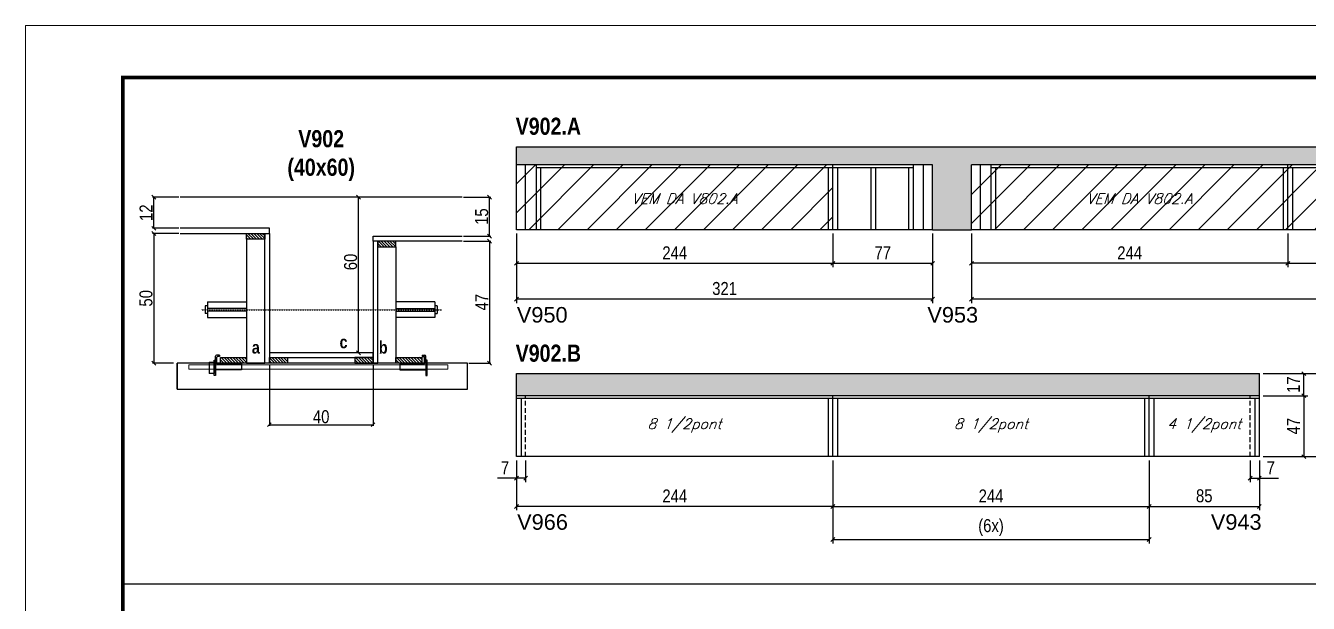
# Model space of a CAD drawing. Extents: x 3309 to 9563, y -2522 to 14608.
# Drawn here: x 6493 to 7482, y 13014 to 13459 of the extents above; entities that cross this region are included whole.
import ezdxf

# ---------------------------------------------------------------- set-up
doc = ezdxf.new("R2010")
doc.units = 0
doc.linetypes.add('DASHED', pattern=[0.75, 0.5, -0.25])
doc.linetypes.add('HIDDEN', pattern=[0.375, 0.25, -0.125])
for name, color, linetype in [('5', 5, 'Continuous'), ('barrote', 251, 'Continuous'), ('COTA', 241, 'Continuous'), ('detalhes', 4, 'Continuous'), ('NOMENCLATURA', 7, 'Continuous'), ('Painéis', 200, 'Continuous'), ('presilha', 1, 'Continuous'), ('SARR_2.2x10', 60, 'Continuous'), ('SARR_2.2x7', 40, 'Continuous'), ('SARR_3.5x7', 81, 'Continuous'), ('TENSOR', 3, 'Continuous'), ('texto', 7, 'Continuous')]:
    doc.layers.add(name, color=color, linetype=linetype)
for name, color, linetype, lineweight in [('CONCRETO', 251, 'Continuous', 25), ('Folhas', 255, 'Continuous', 9), ('Hachura', 251, 'Continuous', 9), ('SARRAFO DE PRESSAO', 251, 'DASHED', 9), ('SCO-___-LAJ', 2, 'Continuous', 0)]:
    doc.layers.add(name, color=color, linetype=linetype, lineweight=lineweight)
doc.styles.add('COTA TECNICA', font='techl___.ttf', dxfattribs={"height": 10})
doc.styles.add('COTA TECNICA 2X', font='techl___.ttf', dxfattribs={"height": 10})
doc.styles.add('Romans', font='romans.shx')
doc.styles.get("Standard").update_dxf_attribs({"font": 'arial.ttf'})
doc.styles.add('TECNICA', font='techb___.ttf', dxfattribs={"height": 10})
doc.dimstyles.new('PAINEL', dxfattribs={"dimtxt": 10, "dimasz": 3, "dimexe": 3, "dimexo": 3, "dimgap": 3, "dimtad": 1, "dimdec": 1, "dimzin": 12, "dimdsep": 46, "dimtxsty": 'COTA TECNICA', "dimblk1": 'OBLIQUE', "dimblk2": 'OBLIQUE', "dimsah": 1, "dimcen": 0.9, "dimclrd": 4, "dimclre": 4, "dimclrt": 240, "dimadec": 1, "dimazin": 3, "dimtfac": 1, "dimtdec": 1, "dimtmove": 0, "dimatfit": 3, "dimfxl": 1, "dimtolj": 1, "dimtzin": 12, "dimarcsym": 0})
doc.dimstyles.new('SECAO', dxfattribs={"dimscale": 0.333333, "dimtxt": 5, "dimasz": 9, "dimexe": 3, "dimexo": 3, "dimgap": 3, "dimtad": 1, "dimdec": 1, "dimlfac": 0.5, "dimzin": 12, "dimdsep": 46, "dimtxsty": 'COTA TECNICA 2X', "dimblk1": 'OBLIQUE', "dimblk2": 'OBLIQUE', "dimsah": 1, "dimcen": 0.9, "dimclrd": 4, "dimclre": 4, "dimclrt": 240, "dimadec": 1, "dimazin": 3, "dimtfac": 1, "dimtdec": 1, "dimtmove": 0, "dimatfit": 3, "dimfxl": 1, "dimtolj": 1, "dimtzin": 12, "dimarcsym": 0})

# ---------------------------------------------------------------- blocks, each defined once
blk = doc.blocks.new('9999999999')
at = {"layer": 'Folhas'}
blk.add_lwpolyline([(98138.98, 34190.21), (99623.98, 34190.21), (99623.98, 35240.21), (98138.98, 35240.21)], close=True, dxfattribs=at)
at = {"layer": 'Folhas', "color": 30, "const_width": 3}
blk.add_lwpolyline([(98213.98, 34230.21), (99583.98, 34230.21), (99583.98, 35200.21), (98213.98, 35200.21)], close=True, dxfattribs=at)
blk = doc.blocks.new('PRESILHA METÁLICA 1')
at = {"layer": 'presilha'}
for p, q in [((6, 15.5), (7.5, 15.5)), ((6, -2.5), (6, 15.5)), ((7.5, 10.6), (7.5, 19.9)), ((7.5, 15.5), (7.5, -2.5)), ((12, 21), (8.6, 21)), ((9, 11.6), (9, 18.9)), ((12, 19.5), (9.6, 19.5)), ((12, 21), (12, 19.5)), ((0, 13), (6, 13)), ((0, 13), (0, 0)), ((6, 0), (0, 0)), ((6, 13), (6, 0)), ((37.5, 4.1), (7.5, 4.1)), ((37.5, 11), (9.6, 11)), ((37.5, 11), (37.5, 4.1)), ((7.5, -2.5), (6, -2.5))]:
    blk.add_line(p, q, dxfattribs=at)
for centre, radius, start, end in [((8.6, 19.9), 1.14, 90, 180), ((9.6, 18.9), 0.57, 90, 180), ((9.6, 11.6), 0.57, 180, 270)]:
    blk.add_arc(centre, radius, start, end, dxfattribs=at)
blk = doc.blocks.new('PRESILHA METÁLICA 2')
at = {"layer": 'presilha'}
for p, q in [((-5.2, 23.5), (-5.2, 22)), ((-5.2, 23.5), (-1.9, 23.5)), ((-5.2, 22), (-2.8, 22)), ((-2.2, 14.1), (-2.2, 21.4)), ((0.8, 18), (-0.8, 18)), ((-0.8, 18), (-0.8, 0)), ((-0.8, 14.6), (-0.8, 22.4)), ((0.8, 0), (0.8, 18)), ((-30.8, 13.5), (-30.8, 6.6)), ((-30.8, 13.5), (-2.8, 13.5)), ((-30.8, 6.6), (-0.8, 6.6)), ((-0.8, 0), (0.8, 0))]:
    blk.add_line(p, q, dxfattribs=at)
for centre, radius, start, end in [((-2.8, 21.4), 0.57, 0, 90), ((-1.9, 22.4), 1.14, 0, 90), ((-2.8, 14.1), 0.57, 270, 0)]:
    blk.add_arc(centre, radius, start, end, dxfattribs=at)
blk = doc.blocks.new('_Oblique')
at = {"color": 0, "linetype": 'ByBlock', "lineweight": -2}
blk.add_line((-0.5, -0.5), (0.5, 0.5), dxfattribs=at)
blk = doc.blocks.new('*D1288')
at = {"layer": 'COTA', "color": 4, "lineweight": -2, "transparency": 16777216}
for p, q in [((6611.16, 13299.02), (6590.81, 13299.02)), ((6591.81, 13299.02), (6591.81, 13199.02)), ((6607.05, 13199.02), (6590.81, 13199.02))]:
    blk.add_line(p, q, dxfattribs=at)
at = {"layer": 'Defpoints', "color": 0, "transparency": 16777216}
for p in [(6612.16, 13299.02), (6591.81, 13199.02), (6608.05, 13199.02)]:
    blk.add_point(p, dxfattribs=at)
at = {"layer": 'COTA', "color": 4, "lineweight": -2, "transparency": 16777216, "xscale": 3, "yscale": 3, "zscale": 3}
for p, rotation in [((6591.81, 13299.02), 90), ((6591.81, 13199.02), 270)]:
    blk.add_blockref('_Oblique', p, dxfattribs=dict(at, rotation=rotation))
at = {"layer": 'COTA', "color": 240, "transparency": 16777216, "insert": (6585.7, 13249.02), "char_height": 10, "attachment_point": 5, "rotation": 90, "style": 'COTA TECNICA 2X'}
blk.add_mtext('\\A1;50', dxfattribs=at)
blk = doc.blocks.new('*D1289')
at = {"layer": 'COTA', "color": 4, "lineweight": -2, "transparency": 16777216}
for p, q in [((6830.56, 13293.02), (6851.78, 13293.02)), ((6850.78, 13293.02), (6850.78, 13199.02)), ((6834.67, 13199.02), (6851.78, 13199.02))]:
    blk.add_line(p, q, dxfattribs=at)
at = {"layer": 'Defpoints', "color": 0, "transparency": 16777216}
for p in [(6829.56, 13293.02), (6833.67, 13199.02), (6850.78, 13199.02)]:
    blk.add_point(p, dxfattribs=at)
at = {"layer": 'COTA', "color": 4, "lineweight": -2, "transparency": 16777216, "xscale": 3, "yscale": 3, "zscale": 3}
for p, rotation in [((6850.78, 13293.02), 90), ((6850.78, 13199.02), 270)]:
    blk.add_blockref('_Oblique', p, dxfattribs=dict(at, rotation=rotation))
at = {"layer": 'COTA', "color": 240, "transparency": 16777216, "insert": (6844.71, 13246.02), "char_height": 10, "attachment_point": 5, "rotation": 90, "style": 'COTA TECNICA 2X'}
blk.add_mtext('\\A1;47', dxfattribs=at)
blk = doc.blocks.new('*D1290')
at = {"layer": 'COTA', "color": 4, "lineweight": -2, "transparency": 16777216}
for p, q in [((6759.86, 13327.02), (6748.68, 13327.02)), ((6749.68, 13207.02), (6749.68, 13327.02)), ((6759.86, 13207.02), (6748.68, 13207.02))]:
    blk.add_line(p, q, dxfattribs=at)
at = {"layer": 'Defpoints', "color": 0, "transparency": 16777216}
for p in [(6749.68, 13327.02), (6760.86, 13327.02), (6760.86, 13207.02)]:
    blk.add_point(p, dxfattribs=at)
at = {"layer": 'COTA', "color": 4, "lineweight": -2, "transparency": 16777216, "xscale": 3, "yscale": 3, "zscale": 3}
for p, rotation in [((6749.68, 13327.02), 90), ((6749.68, 13207.02), 270)]:
    blk.add_blockref('_Oblique', p, dxfattribs=dict(at, rotation=rotation))
at = {"layer": 'COTA', "color": 240, "transparency": 16777216, "insert": (6743.58, 13277.02), "char_height": 10, "attachment_point": 5, "rotation": 90, "style": 'COTA TECNICA 2X'}
blk.add_mtext('\\A1;60', dxfattribs=at)
blk = doc.blocks.new('*D1291')
at = {"layer": 'COTA', "color": 4, "lineweight": -2, "transparency": 16777216}
for p, q in [((6830.56, 13327.02), (6851.78, 13327.02)), ((6850.78, 13297.02), (6850.78, 13327.02)), ((6830.56, 13297.02), (6851.78, 13297.02))]:
    blk.add_line(p, q, dxfattribs=at)
at = {"layer": 'Defpoints', "color": 0, "transparency": 16777216}
for p in [(6829.56, 13327.02), (6850.78, 13327.02), (6829.56, 13297.02)]:
    blk.add_point(p, dxfattribs=at)
at = {"layer": 'COTA', "color": 4, "lineweight": -2, "transparency": 16777216, "xscale": 3, "yscale": 3, "zscale": 3}
for p, rotation in [((6850.78, 13327.02), 90), ((6850.78, 13297.02), 270)]:
    blk.add_blockref('_Oblique', p, dxfattribs=dict(at, rotation=rotation))
at = {"layer": 'COTA', "color": 240, "transparency": 16777216, "insert": (6844.67, 13312.02), "char_height": 10, "attachment_point": 5, "rotation": 90, "style": 'COTA TECNICA 2X'}
blk.add_mtext('\\A1;15', dxfattribs=at)
blk = doc.blocks.new('*D1293')
at = {"layer": 'COTA', "color": 4, "lineweight": -2, "transparency": 16777216}
for p, q in [((6611.16, 13327.02), (6590.81, 13327.02)), ((6591.81, 13303.02), (6591.81, 13327.02)), ((6611.16, 13303.02), (6590.81, 13303.02))]:
    blk.add_line(p, q, dxfattribs=at)
at = {"layer": 'Defpoints', "color": 0, "transparency": 16777216}
for p in [(6591.81, 13327.02), (6612.16, 13327.02), (6612.16, 13303.02)]:
    blk.add_point(p, dxfattribs=at)
at = {"layer": 'COTA', "color": 4, "lineweight": -2, "transparency": 16777216, "xscale": 3, "yscale": 3, "zscale": 3}
for p, rotation in [((6591.81, 13327.02), 90), ((6591.81, 13303.02), 270)]:
    blk.add_blockref('_Oblique', p, dxfattribs=dict(at, rotation=rotation))
at = {"layer": 'COTA', "color": 240, "transparency": 16777216, "insert": (6585.75, 13315.02), "char_height": 10, "attachment_point": 5, "rotation": 90, "style": 'COTA TECNICA 2X'}
blk.add_mtext('\\A1;12', dxfattribs=at)
blk = doc.blocks.new('*D1292')
at = {"layer": 'COTA', "color": 4, "lineweight": -2, "transparency": 16777216}
for p, q in [((6680.86, 13198.02), (6680.86, 13150.55)), ((6760.86, 13198.02), (6760.86, 13150.55)), ((6680.86, 13151.55), (6760.86, 13151.55))]:
    blk.add_line(p, q, dxfattribs=at)
at = {"layer": 'Defpoints', "color": 0, "transparency": 16777216}
for p in [(6680.86, 13199.02), (6760.86, 13199.02), (6760.86, 13151.55)]:
    blk.add_point(p, dxfattribs=at)
at = {"layer": 'COTA', "color": 4, "lineweight": -2, "transparency": 16777216, "xscale": 3, "yscale": 3, "zscale": 3, "rotation": 180}
blk.add_blockref('_Oblique', (6680.86, 13151.55), dxfattribs=at)
at = {"layer": 'COTA', "color": 4, "lineweight": -2, "transparency": 16777216, "xscale": 3, "yscale": 3, "zscale": 3}
blk.add_blockref('_Oblique', (6760.86, 13151.55), dxfattribs=at)
at = {"layer": 'COTA', "color": 240, "transparency": 16777216, "insert": (6720.86, 13157.65), "char_height": 10, "attachment_point": 5, "style": 'COTA TECNICA 2X'}
blk.add_mtext('\\A1;40', dxfattribs=at)
blk = doc.blocks.new('*D1294')
at = {"layer": 'COTA', "color": 4, "linetype": 'ByBlock', "lineweight": -2, "transparency": 16777216}
for p, q in [((6871.6, 13298.93), (6871.6, 13245.31)), ((7192.56, 13298.93), (7192.56, 13245.31)), ((7192.56, 13248.31), (6871.6, 13248.31))]:
    blk.add_line(p, q, dxfattribs=at)
at = {"layer": 'Defpoints', "color": 0, "linetype": 'ByBlock', "transparency": 16777216}
for p in [(6871.6, 13301.93), (7192.56, 13301.93), (6871.6, 13248.31)]:
    blk.add_point(p, dxfattribs=at)
at = {"layer": 'COTA', "color": 4, "linetype": 'ByBlock', "lineweight": -2, "transparency": 16777216, "xscale": 3, "yscale": 3, "zscale": 3, "rotation": 180}
blk.add_blockref('_Oblique', (6871.6, 13248.31), dxfattribs=at)
at = {"layer": 'COTA', "color": 4, "linetype": 'ByBlock', "lineweight": -2, "transparency": 16777216, "xscale": 3, "yscale": 3, "zscale": 3}
blk.add_blockref('_Oblique', (7192.56, 13248.31), dxfattribs=at)
at = {"layer": 'COTA', "color": 240, "linetype": 'ByBlock', "transparency": 16777216, "insert": (7032.08, 13256.53), "char_height": 10, "attachment_point": 5, "style": 'COTA TECNICA'}
blk.add_mtext('\\A1;321', dxfattribs=at)
blk = doc.blocks.new('*D1295')
at = {"layer": 'COTA', "color": 4, "lineweight": -2, "transparency": 16777216}
for p, q in [((6871.6, 13298.93), (6871.6, 13273.02)), ((7115.6, 13298.93), (7115.6, 13273.02)), ((6871.6, 13276.02), (7115.6, 13276.02))]:
    blk.add_line(p, q, dxfattribs=at)
at = {"layer": 'Defpoints', "color": 0, "transparency": 16777216}
for p in [(6871.6, 13301.93), (7115.6, 13301.93), (7115.6, 13276.02)]:
    blk.add_point(p, dxfattribs=at)
at = {"layer": 'COTA', "color": 4, "lineweight": -2, "transparency": 16777216, "xscale": 3, "yscale": 3, "zscale": 3, "rotation": 180}
blk.add_blockref('_Oblique', (6871.6, 13276.02), dxfattribs=at)
at = {"layer": 'COTA', "color": 4, "lineweight": -2, "transparency": 16777216, "xscale": 3, "yscale": 3, "zscale": 3}
blk.add_blockref('_Oblique', (7115.6, 13276.02), dxfattribs=at)
at = {"layer": 'COTA', "color": 240, "transparency": 16777216, "insert": (6993.6, 13284.09), "char_height": 10, "attachment_point": 5, "style": 'COTA TECNICA'}
blk.add_mtext('\\A1;244', dxfattribs=at)
blk = doc.blocks.new('*D1296')
at = {"layer": 'COTA', "color": 4, "lineweight": -2, "transparency": 16777216}
for p, q in [((7115.6, 13298.93), (7115.6, 13273.02)), ((7192.56, 13298.93), (7192.56, 13273.02)), ((7115.6, 13276.02), (7192.56, 13276.02))]:
    blk.add_line(p, q, dxfattribs=at)
at = {"layer": 'Defpoints', "color": 0, "transparency": 16777216}
for p in [(7115.6, 13301.93), (7192.56, 13301.93), (7192.56, 13276.02)]:
    blk.add_point(p, dxfattribs=at)
at = {"layer": 'COTA', "color": 4, "lineweight": -2, "transparency": 16777216, "xscale": 3, "yscale": 3, "zscale": 3, "rotation": 180}
blk.add_blockref('_Oblique', (7115.6, 13276.02), dxfattribs=at)
at = {"layer": 'COTA', "color": 4, "lineweight": -2, "transparency": 16777216, "xscale": 3, "yscale": 3, "zscale": 3}
blk.add_blockref('_Oblique', (7192.56, 13276.02), dxfattribs=at)
at = {"layer": 'COTA', "color": 240, "transparency": 16777216, "insert": (7154.08, 13284.09), "char_height": 10, "attachment_point": 5, "style": 'COTA TECNICA'}
blk.add_mtext('\\A1;77', dxfattribs=at)
blk = doc.blocks.new('*D1297')
at = {"layer": 'COTA', "color": 4, "linetype": 'ByBlock', "lineweight": -2, "transparency": 16777216}
for p, q in [((7222.56, 13298.93), (7222.56, 13273.02)), ((7466.56, 13298.93), (7466.56, 13273.02)), ((7466.56, 13276.02), (7222.56, 13276.02))]:
    blk.add_line(p, q, dxfattribs=at)
at = {"layer": 'Defpoints', "color": 0, "linetype": 'ByBlock', "transparency": 16777216}
for p in [(7222.56, 13301.93), (7466.56, 13301.93), (7222.56, 13276.02)]:
    blk.add_point(p, dxfattribs=at)
at = {"layer": 'COTA', "color": 4, "linetype": 'ByBlock', "lineweight": -2, "transparency": 16777216, "xscale": 3, "yscale": 3, "zscale": 3, "rotation": 180}
blk.add_blockref('_Oblique', (7222.56, 13276.02), dxfattribs=at)
at = {"layer": 'COTA', "color": 4, "linetype": 'ByBlock', "lineweight": -2, "transparency": 16777216, "xscale": 3, "yscale": 3, "zscale": 3}
blk.add_blockref('_Oblique', (7466.56, 13276.02), dxfattribs=at)
at = {"layer": 'COTA', "color": 240, "linetype": 'ByBlock', "transparency": 16777216, "insert": (7344.56, 13284.09), "char_height": 10, "attachment_point": 5, "style": 'COTA TECNICA'}
blk.add_mtext('\\A1;244', dxfattribs=at)
blk = doc.blocks.new('*D1300')
at = {"layer": 'COTA', "color": 4, "linetype": 'ByBlock', "lineweight": -2, "transparency": 16777216}
for p, q in [((7222.56, 13298.93), (7222.56, 13245.31)), ((7883.56, 13298.93), (7883.56, 13245.31)), ((7883.56, 13248.31), (7222.56, 13248.31))]:
    blk.add_line(p, q, dxfattribs=at)
at = {"layer": 'Defpoints', "color": 0, "linetype": 'ByBlock', "transparency": 16777216}
for p in [(7222.56, 13301.93), (7883.56, 13301.93), (7222.56, 13248.31)]:
    blk.add_point(p, dxfattribs=at)
at = {"layer": 'COTA', "color": 4, "linetype": 'ByBlock', "lineweight": -2, "transparency": 16777216, "xscale": 3, "yscale": 3, "zscale": 3, "rotation": 180}
blk.add_blockref('_Oblique', (7222.56, 13248.31), dxfattribs=at)
at = {"layer": 'COTA', "color": 4, "linetype": 'ByBlock', "lineweight": -2, "transparency": 16777216, "xscale": 3, "yscale": 3, "zscale": 3}
blk.add_blockref('_Oblique', (7883.56, 13248.31), dxfattribs=at)
at = {"layer": 'COTA', "color": 240, "linetype": 'ByBlock', "transparency": 16777216, "insert": (7553.06, 13256.41), "char_height": 10, "attachment_point": 5, "style": 'COTA TECNICA'}
blk.add_mtext('\\A1;661', dxfattribs=at)
blk = doc.blocks.new('*D1298')
at = {"layer": 'COTA', "color": 4, "lineweight": -2, "transparency": 16777216}
for p, q in [((7466.56, 13298.93), (7466.56, 13273.02)), ((7710.56, 13298.93), (7710.56, 13273.02)), ((7466.56, 13276.02), (7710.56, 13276.02))]:
    blk.add_line(p, q, dxfattribs=at)
at = {"layer": 'Defpoints', "color": 0, "transparency": 16777216}
for p in [(7466.56, 13301.93, 0), (7710.56, 13301.93, 0), (7710.56, 13276.02)]:
    blk.add_point(p, dxfattribs=at)
at = {"layer": 'COTA', "color": 4, "lineweight": -2, "transparency": 16777216, "xscale": 3, "yscale": 3, "zscale": 3, "rotation": 180}
blk.add_blockref('_Oblique', (7466.56, 13276.02), dxfattribs=at)
at = {"layer": 'COTA', "color": 4, "lineweight": -2, "transparency": 16777216, "xscale": 3, "yscale": 3, "zscale": 3}
blk.add_blockref('_Oblique', (7710.56, 13276.02), dxfattribs=at)
at = {"layer": 'COTA', "color": 240, "transparency": 16777216, "insert": (7588.56, 13284.09), "char_height": 10, "attachment_point": 5, "style": 'COTA TECNICA'}
blk.add_mtext('\\A1;244', dxfattribs=at)
blk = doc.blocks.new('*D1305')
at = {"layer": 'COTA', "color": 4, "linetype": 'ByBlock', "lineweight": -2, "transparency": 16777216}
for p, q in [((6871.6, 13123.92), (6871.6, 13085.51)), ((7115.6, 13123.92), (7115.6, 13085.51)), ((7115.6, 13088.51), (6871.6, 13088.51))]:
    blk.add_line(p, q, dxfattribs=at)
at = {"layer": 'Defpoints', "color": 0, "linetype": 'ByBlock', "transparency": 16777216}
for p in [(6871.6, 13126.92), (7115.6, 13126.92), (6871.6, 13088.51)]:
    blk.add_point(p, dxfattribs=at)
at = {"layer": 'COTA', "color": 4, "linetype": 'ByBlock', "lineweight": -2, "transparency": 16777216, "xscale": 3, "yscale": 3, "zscale": 3, "rotation": 180}
blk.add_blockref('_Oblique', (6871.6, 13088.51), dxfattribs=at)
at = {"layer": 'COTA', "color": 4, "linetype": 'ByBlock', "lineweight": -2, "transparency": 16777216, "xscale": 3, "yscale": 3, "zscale": 3}
blk.add_blockref('_Oblique', (7115.6, 13088.51), dxfattribs=at)
at = {"layer": 'COTA', "color": 240, "linetype": 'ByBlock', "transparency": 16777216, "insert": (6993.6, 13096.58), "char_height": 10, "attachment_point": 5, "style": 'COTA TECNICA'}
blk.add_mtext('\\A1;244', dxfattribs=at)
blk = doc.blocks.new('*D1306')
at = {"layer": 'COTA', "color": 4, "lineweight": -2, "transparency": 16777216}
for p, q in [((7115.6, 13123.92), (7115.6, 13085.51)), ((7359.6, 13123.92), (7359.6, 13085.51)), ((7115.6, 13088.51), (7359.6, 13088.51))]:
    blk.add_line(p, q, dxfattribs=at)
at = {"layer": 'Defpoints', "color": 0, "transparency": 16777216}
for p in [(7115.6, 13126.92, 0), (7359.6, 13126.92, 0), (7359.6, 13088.51)]:
    blk.add_point(p, dxfattribs=at)
at = {"layer": 'COTA', "color": 4, "lineweight": -2, "transparency": 16777216, "xscale": 3, "yscale": 3, "zscale": 3, "rotation": 180}
blk.add_blockref('_Oblique', (7115.6, 13088.51), dxfattribs=at)
at = {"layer": 'COTA', "color": 4, "lineweight": -2, "transparency": 16777216, "xscale": 3, "yscale": 3, "zscale": 3}
blk.add_blockref('_Oblique', (7359.6, 13088.51), dxfattribs=at)
at = {"layer": 'COTA', "color": 240, "transparency": 16777216, "insert": (7237.6, 13096.58), "char_height": 10, "attachment_point": 5, "style": 'COTA TECNICA'}
blk.add_mtext('\\A1;244', dxfattribs=at)
blk = doc.blocks.new('*D1307')
at = {"layer": 'COTA', "color": 4, "lineweight": -2, "transparency": 16777216}
for p, q in [((7447.6, 13190.92), (7510.31, 13190.92)), ((7507.31, 13190.92), (7507.31, 13126.92)), ((7447.6, 13126.92), (7510.31, 13126.92))]:
    blk.add_line(p, q, dxfattribs=at)
at = {"layer": 'Defpoints', "color": 0, "transparency": 16777216}
for p in [(7444.6, 13190.92, 0), (7444.6, 13126.92, 0), (7507.31, 13126.92)]:
    blk.add_point(p, dxfattribs=at)
at = {"layer": 'COTA', "color": 4, "lineweight": -2, "transparency": 16777216, "xscale": 3, "yscale": 3, "zscale": 3}
for p, rotation in [((7507.31, 13190.92), 90), ((7507.31, 13126.92), 270)]:
    blk.add_blockref('_Oblique', p, dxfattribs=dict(at, rotation=rotation))
at = {"layer": 'COTA', "color": 240, "transparency": 16777216, "insert": (7499.21, 13158.92), "char_height": 10, "attachment_point": 5, "rotation": 90, "style": 'COTA TECNICA'}
blk.add_mtext('\\A1;64', dxfattribs=at)
blk = doc.blocks.new('*D1309')
at = {"layer": 'COTA', "color": 4, "lineweight": -2, "transparency": 16777216}
for p, q in [((7359.6, 13123.92), (7359.6, 13085.51)), ((7444.6, 13123.92), (7444.6, 13085.51)), ((7359.6, 13088.51), (7444.6, 13088.51))]:
    blk.add_line(p, q, dxfattribs=at)
at = {"layer": 'Defpoints', "color": 0, "transparency": 16777216}
for p in [(7359.6, 13126.92, 0), (7444.6, 13126.92, 0), (7444.6, 13088.51)]:
    blk.add_point(p, dxfattribs=at)
at = {"layer": 'COTA', "color": 4, "lineweight": -2, "transparency": 16777216, "xscale": 3, "yscale": 3, "zscale": 3, "rotation": 180}
blk.add_blockref('_Oblique', (7359.6, 13088.51), dxfattribs=at)
at = {"layer": 'COTA', "color": 4, "lineweight": -2, "transparency": 16777216, "xscale": 3, "yscale": 3, "zscale": 3}
blk.add_blockref('_Oblique', (7444.6, 13088.51), dxfattribs=at)
at = {"layer": 'COTA', "color": 240, "transparency": 16777216, "insert": (7402.1, 13096.64), "char_height": 10, "attachment_point": 5, "style": 'COTA TECNICA'}
blk.add_mtext('\\A1;85', dxfattribs=at)
blk = doc.blocks.new('*D1310')
at = {"layer": 'COTA', "color": 4, "lineweight": -2, "transparency": 16777216}
for p, q in [((7447.6, 13173.92), (7481.95, 13173.92)), ((7478.95, 13173.92), (7478.95, 13126.92)), ((7447.6, 13126.92), (7481.95, 13126.92))]:
    blk.add_line(p, q, dxfattribs=at)
at = {"layer": 'Defpoints', "color": 0, "transparency": 16777216}
for p in [(7444.6, 13173.92, 0), (7444.6, 13126.92, 0), (7478.95, 13126.92)]:
    blk.add_point(p, dxfattribs=at)
at = {"layer": 'COTA', "color": 4, "lineweight": -2, "transparency": 16777216, "xscale": 3, "yscale": 3, "zscale": 3}
for p, rotation in [((7478.95, 13173.92), 90), ((7478.95, 13126.92), 270)]:
    blk.add_blockref('_Oblique', p, dxfattribs=dict(at, rotation=rotation))
at = {"layer": 'COTA', "color": 240, "transparency": 16777216, "insert": (7470.88, 13150.42), "char_height": 10, "attachment_point": 5, "rotation": 90, "style": 'COTA TECNICA'}
blk.add_mtext('\\A1;47', dxfattribs=at)
blk = doc.blocks.new('*D1311')
at = {"layer": 'COTA', "color": 4, "lineweight": -2, "transparency": 16777216}
for p, q in [((7447.6, 13190.92), (7481.95, 13190.92)), ((7478.95, 13173.92), (7478.95, 13190.92)), ((7447.6, 13173.92), (7481.95, 13173.92))]:
    blk.add_line(p, q, dxfattribs=at)
at = {"layer": 'Defpoints', "color": 0, "transparency": 16777216}
for p in [(7444.6, 13190.92, 0), (7478.95, 13190.92), (7444.6, 13173.92, 0)]:
    blk.add_point(p, dxfattribs=at)
at = {"layer": 'COTA', "color": 4, "lineweight": -2, "transparency": 16777216, "xscale": 3, "yscale": 3, "zscale": 3}
for p, rotation in [((7478.95, 13190.92), 90), ((7478.95, 13173.92), 270)]:
    blk.add_blockref('_Oblique', p, dxfattribs=dict(at, rotation=rotation))
at = {"layer": 'COTA', "color": 240, "transparency": 16777216, "insert": (7470.88, 13182.42), "char_height": 10, "attachment_point": 5, "rotation": 90, "style": 'COTA TECNICA'}
blk.add_mtext('\\A1;17', dxfattribs=at)
blk = doc.blocks.new('*D1312')
at = {"layer": 'COTA', "color": 4, "lineweight": -2, "transparency": 16777216}
for p, q in [((7115.6, 13123.92), (7115.6, 13060)), ((7359.6, 13123.92), (7359.6, 13060)), ((7115.6, 13063), (7359.6, 13063))]:
    blk.add_line(p, q, dxfattribs=at)
at = {"layer": 'Defpoints', "color": 0, "transparency": 16777216}
for p in [(7115.6, 13126.92, 0), (7359.6, 13126.92, 0), (7359.6, 13063)]:
    blk.add_point(p, dxfattribs=at)
at = {"layer": 'COTA', "color": 4, "lineweight": -2, "transparency": 16777216, "xscale": 3, "yscale": 3, "zscale": 3, "rotation": 180}
blk.add_blockref('_Oblique', (7115.6, 13063), dxfattribs=at)
at = {"layer": 'COTA', "color": 4, "lineweight": -2, "transparency": 16777216, "xscale": 3, "yscale": 3, "zscale": 3}
blk.add_blockref('_Oblique', (7359.6, 13063), dxfattribs=at)
at = {"layer": 'COTA', "color": 240, "transparency": 16777216, "insert": (7237.6, 13072.22), "char_height": 10, "attachment_point": 5, "style": 'COTA TECNICA'}
blk.add_mtext('\\A1;(6x)', dxfattribs=at)
blk = doc.blocks.new('*D1313')
at = {"layer": 'COTA', "color": 4, "lineweight": -2, "transparency": 16777216}
for p, q in [((7437.6, 13123.92), (7437.6, 13107.31)), ((7444.6, 13123.92), (7444.6, 13107.31)), ((7437.6, 13110.31), (7444.6, 13110.31)), ((7444.6, 13110.31), (7459.33, 13110.31))]:
    blk.add_line(p, q, dxfattribs=at)
at = {"layer": 'Defpoints', "color": 0, "transparency": 16777216}
for p in [(7437.6, 13126.92, 0), (7444.6, 13126.92, 0), (7444.6, 13110.31)]:
    blk.add_point(p, dxfattribs=at)
at = {"layer": 'COTA', "color": 4, "lineweight": -2, "transparency": 16777216, "xscale": 3, "yscale": 3, "zscale": 3, "rotation": 180}
blk.add_blockref('_Oblique', (7437.6, 13110.31), dxfattribs=at)
at = {"layer": 'COTA', "color": 4, "lineweight": -2, "transparency": 16777216, "xscale": 3, "yscale": 3, "zscale": 3}
blk.add_blockref('_Oblique', (7444.6, 13110.31), dxfattribs=at)
at = {"layer": 'COTA', "color": 240, "transparency": 16777216, "insert": (7453.46, 13118.38), "char_height": 10, "attachment_point": 5, "style": 'COTA TECNICA'}
blk.add_mtext('\\A1;7', dxfattribs=at)
blk = doc.blocks.new('*D1308')
at = {"layer": 'COTA', "color": 4, "lineweight": -2, "transparency": 16777216}
for p, q in [((6871.6, 13123.92), (6871.6, 13107.31)), ((6878.6, 13123.92), (6878.6, 13107.31)), ((6871.6, 13110.31), (6856.86, 13110.31)), ((6878.6, 13110.31), (6871.6, 13110.31))]:
    blk.add_line(p, q, dxfattribs=at)
at = {"layer": 'Defpoints', "color": 0, "transparency": 16777216}
for p in [(6871.6, 13126.92, 0), (6878.6, 13126.92, 0), (6871.6, 13110.31)]:
    blk.add_point(p, dxfattribs=at)
at = {"layer": 'COTA', "color": 4, "lineweight": -2, "transparency": 16777216, "xscale": 3, "yscale": 3, "zscale": 3, "rotation": 180}
blk.add_blockref('_Oblique', (6871.6, 13110.31), dxfattribs=at)
at = {"layer": 'COTA', "color": 4, "lineweight": -2, "transparency": 16777216, "xscale": 3, "yscale": 3, "zscale": 3}
blk.add_blockref('_Oblique', (6878.6, 13110.31), dxfattribs=at)
at = {"layer": 'COTA', "color": 240, "transparency": 16777216, "insert": (6862.73, 13118.38), "char_height": 10, "attachment_point": 5, "style": 'COTA TECNICA'}
blk.add_mtext('\\A1;7', dxfattribs=at)

msp = doc.modelspace()

# ---------------------------------------------------------------- hatches: boundary and pattern name
at = {"layer": 'COTA'}
h = msp.add_hatch(dxfattribs=at)
h.set_pattern_fill('AR-CONC', color=256, scale=0.03)
h.paths.add_polyline_path([(7222.56, 13351.93), (7883.56, 13351.93), (7883.56, 13365.93), (6871.6, 13365.93), (6871.6, 13351.93), (7192.56, 13351.93), (7192.56, 13301.93), (7222.56, 13301.93)])
h = msp.add_hatch(dxfattribs=at)
h.set_pattern_fill('AR-CONC', color=256, scale=0.03)
h.set_pattern_definition([(50, (-55.1465, -85.0837), (5.4655401, -0.4781726), [0.5715, -6.2865]), (355, (-55.1465, -85.0837), (-1.0573026, 5.7317054), [0.4572, -5.0292175]), (100.451445, (-54.691, -85.1235), (4.4082374, 5.2535326), [0.4857003, -5.3427073]), (46.1842, (-55.1465, -83.56), (8.1323712, -1.2612698), [0.85725, -9.42975]), (96.63556, (-54.469, -83.665), (7.122124, 7.4227837), [0.7285507, -8.0140682]), (351.18415, (-55.1465, -83.56), (7.122124, 7.4227837), [0.685799, -7.543792]), (21, (-54.3845, -83.9407), (4.5484317, -3.067956), [0.5715, -6.2865]), (326, (-54.3845, -83.9407), (1.8540609, 5.525639), [0.4572, -5.0292]), (71.451445, (-54.0054, -84.1963), (6.4024926, 2.457683), [0.4857003, -5.3426981]), (37.5, (-55.1465, -85.0837), (0.0926581, 2.53665117), [0, -4.96824, 0, -5.1054, 0, -5.04825]), (7.5, (-55.1465, -85.0837), (2.00458988, 3.00541724), [0, -2.91084, 0, -4.85394, 0, -1.92405]), (327.5, (-56.8457, -85.0837), (4.06771786, -0.17186232), [0, -1.905, 0, -5.9436, 0, -7.8867]), (317.5, (-57.6077, -85.0837), (4.4438754, 0.7627947), [0, -2.4765, 0, -3.94716, 0, -5.6007])])
h.paths.add_polyline_path([(7444.6, 13173.92), (7444.6, 13190.92), (6871.6, 13190.92), (6871.6, 13173.92)])
at = {"layer": 'Hachura'}
h = msp.add_hatch(dxfattribs=at)
h.set_pattern_fill('ANSI31', color=256, scale=5)
h.paths.add_polyline_path([(7115.6, 13351.93), (6871.6, 13351.93), (6871.6, 13301.93), (7115.6, 13301.93)])
h.paths.add_polyline_path([(7466.56, 13351.93), (7222.56, 13351.93), (7222.56, 13301.93), (7466.56, 13301.93)])
h.paths.add_polyline_path([(7710.56, 13351.93), (7466.56, 13351.93), (7466.56, 13301.93), (7710.56, 13301.93)])
at = {"layer": 'SARR_2.2x10'}
h = msp.add_hatch(dxfattribs=at)
h.set_pattern_fill('ANSI31', color=256, scale=0.5, angle=90)
h.set_pattern_definition([(135, (39836.7988, -110313.1504), (-1.122532015, -1.122532015), [])])
h.paths.add_polyline_path([(6643.26, 13203.42), (6643.26, 13199.02), (6663.26, 13199.02), (6663.26, 13203.42)])
h = msp.add_hatch(dxfattribs=at)
h.set_pattern_fill('ANSI31', color=256, scale=0.5, angle=90)
h.set_pattern_definition([(135, (39971.9988, -110313.1504), (-1.122532015, -1.122532015), [])])
h.paths.add_polyline_path([(6778.46, 13203.42), (6778.46, 13199.02), (6798.46, 13199.02), (6798.46, 13203.42)])
at = {"layer": 'SARR_2.2x7'}
h = msp.add_hatch(dxfattribs=at)
h.set_pattern_fill('ANSI31', color=256, scale=0.5, angle=90)
h.set_pattern_definition([(135, (39850.7988, -110217.5504), (-1.122532015, -1.122532015), [])])
h.paths.add_polyline_path([(6677.26, 13299.02), (6677.26, 13294.62), (6663.26, 13294.62), (6663.26, 13299.02)])
h = msp.add_hatch(dxfattribs=at)
h.set_pattern_fill('ANSI31', color=256, scale=0.5, angle=90)
h.set_pattern_definition([(135, (39872.7988, -110223.5504), (-1.122532015, -1.122532015), [])])
h.paths.add_polyline_path([(6764.46, 13293.02), (6764.46, 13288.62), (6778.46, 13288.62), (6778.46, 13293.02)])
h = msp.add_hatch(dxfattribs=at)
h.set_pattern_fill('ANSI31', color=256, scale=0.5, angle=90)
h.set_pattern_definition([(135, (39916.3988, -110313.1504), (-1.122532015, -1.122532015), [])])
h.paths.add_polyline_path([(6694.86, 13199.02), (6694.86, 13203.42), (6680.86, 13203.42), (6680.86, 13199.02)])
h = msp.add_hatch(dxfattribs=at)
h.set_pattern_fill('ANSI31', color=256, scale=0.5, angle=90)
h.set_pattern_definition([(135, (39958.3988, -110313.1504), (-1.122532015, -1.122532015), [])])
h.paths.add_polyline_path([(6746.86, 13203.42), (6746.86, 13199.02), (6760.86, 13199.02), (6760.86, 13203.42)])

# ---------------------------------------------------------------- linework, layer by layer
at = {"ltscale": 3}
for p, q in [((6631.26, 13243.19), (6631.26, 13237.19)), ((6633.26, 13243.19), (6631.26, 13243.19)), ((6633.26, 13246.19), (6633.26, 13234.19)), ((6633.26, 13246.19), (6663.26, 13246.19)), ((6663.26, 13241.19), (6633.26, 13241.19)), ((6808.46, 13246.19), (6778.46, 13246.19)), ((6778.46, 13241.19), (6808.46, 13241.19)), ((6808.46, 13246.19), (6808.46, 13234.19)), ((6810.46, 13243.19), (6808.46, 13243.19)), ((6810.46, 13243.19), (6810.46, 13237.19)), ((6633.26, 13237.19), (6631.26, 13237.19)), ((6663.26, 13239.19), (6633.26, 13239.19)), ((6633.26, 13234.19), (6663.26, 13234.19)), ((6778.46, 13239.19), (6808.46, 13239.19)), ((6808.46, 13234.19), (6778.46, 13234.19)), ((6808.46, 13237.19), (6810.46, 13237.19))]:
    msp.add_line(p, q, dxfattribs=at)
at = {"layer": 'barrote'}
msp.add_lwpolyline([(6609.8, 13179.02), (6833.72, 13179.02), (6833.72, 13199.02), (6609.8, 13199.02)], close=True, dxfattribs=at)
at = {"layer": 'CONCRETO', "linetype": 'Continuous'}
msp.add_line((6829.56, 13327.02), (6612.16, 13327.02), dxfattribs=at)
at = {"layer": 'COTA'}
for p, q in [((6871.6, 13351.93, 0), (6871.6, 13365.93, 0)), ((6871.6, 13365.93, 0), (7883.56, 13365.93, 0)), ((7192.56, 13301.93, 0), (7222.56, 13301.93, 0)), ((6871.6, 13173.92, 0), (6871.6, 13190.92, 0)), ((6871.6, 13190.92, 0), (7444.6, 13190.92, 0)), ((7444.6, 13173.92, 0), (7444.6, 13190.92, 0)), ((6567.87, 13028.89), (7937.87, 13028.89))]:
    msp.add_line(p, q, dxfattribs=at)
at = {"layer": 'detalhes', "color": 250}
msp.add_line((6609.8, 13179.02), (6609.8, 13199.02), dxfattribs=at)
at = {"layer": 'Painéis', "linetype": 'ByBlock'}
for p, q in [((7192.56, 13351.93, 0), (6871.6, 13351.93, 0)), ((6871.6, 13301.93, 0), (6871.6, 13351.93, 0)), ((7115.6, 13301.93, 0), (7115.6, 13351.93, 0)), ((7192.56, 13301.93, 0), (7192.56, 13351.93, 0)), ((7883.56, 13351.93, 0), (7222.56, 13351.93, 0)), ((7222.56, 13301.93, 0), (7222.56, 13351.93, 0)), ((7466.56, 13301.93, 0), (7466.56, 13351.93, 0)), ((7192.56, 13301.93, 0), (6871.6, 13301.93, 0)), ((7883.56, 13301.93, 0), (7222.56, 13301.93, 0)), ((7444.6, 13173.92, 0), (6871.6, 13173.92, 0)), ((6871.6, 13126.92, 0), (6871.6, 13173.92, 0)), ((7115.6, 13126.92, 0), (7115.6, 13173.92, 0)), ((7359.6, 13126.92, 0), (7359.6, 13173.92, 0)), ((7444.6, 13126.92, 0), (7444.6, 13173.92, 0)), ((7444.6, 13126.92, 0), (6871.6, 13126.92, 0))]:
    msp.add_line(p, q, dxfattribs=at)
at = {"layer": 'Painéis', "linetype": 'Continuous', "elevation": 0}
for points in [[(6612.16, 13299.02), (6680.86, 13299.02), (6680.86, 13303.02), (6612.16, 13303.02)], [(6829.56, 13293.02), (6760.86, 13293.02), (6760.86, 13297.02), (6829.56, 13297.02)]]:
    msp.add_lwpolyline(points, dxfattribs=at)
at = {"layer": 'Painéis', "linetype": 'Continuous'}
for points in [[(6677.26, 13199.02), (6677.26, 13299.02), (6680.86, 13299.02), (6680.86, 13199.02)], [(6764.46, 13199.02), (6764.46, 13293.02), (6760.86, 13293.02), (6760.86, 13199.02)], [(6760.86, 13207.02), (6680.86, 13207.02), (6680.86, 13203.42), (6760.86, 13203.42)]]:
    msp.add_lwpolyline(points, close=True, dxfattribs=at)
at = {"layer": 'SARR_2.2x10'}
for points in [[(6643.26, 13203.42), (6663.26, 13203.42), (6663.26, 13199.02), (6643.26, 13199.02)], [(6778.46, 13203.42), (6798.46, 13203.42), (6798.46, 13199.02), (6778.46, 13199.02)]]:
    msp.add_lwpolyline(points, close=True, dxfattribs=at)
at = {"layer": 'SARR_2.2x7', "linetype": 'Continuous'}
for p, q in [((6878.6, 13301.93, 0), (6878.6, 13351.93, 0)), ((7115.6, 13349.73, 0), (6886.6, 13349.73, 0)), ((7177.56, 13349.73, 0), (7115.6, 13349.73, 0)), ((7185.56, 13301.93, 0), (7185.56, 13351.93, 0)), ((7229.56, 13301.93, 0), (7229.56, 13351.93, 0)), ((7466.56, 13349.73, 0), (7237.56, 13349.73, 0)), ((7710.56, 13349.73, 0), (7466.56, 13349.73, 0)), ((7115.6, 13171.72, 0), (6871.6, 13171.72, 0)), ((7359.6, 13171.72, 0), (7115.6, 13171.72, 0)), ((7444.6, 13171.72, 0), (7359.6, 13171.72, 0))]:
    msp.add_line(p, q, dxfattribs=at)
at = {"layer": 'SARR_2.2x7', "linetype": 'HIDDEN', "ltscale": 15}
for p, q in [((6878.6, 13126.92, 0), (6878.6, 13173.92, 0)), ((7437.6, 13126.92, 0), (7437.6, 13173.92, 0))]:
    msp.add_line(p, q, dxfattribs=at)
at = {"layer": 'SARR_2.2x7', "elevation": 0}
for points in [[(6663.26, 13299.02), (6677.26, 13299.02), (6677.26, 13294.62), (6663.26, 13294.62)], [(6778.46, 13293.02), (6764.46, 13293.02), (6764.46, 13288.62), (6778.46, 13288.62)]]:
    msp.add_lwpolyline(points, close=True, dxfattribs=at)
at = {"layer": 'SARR_2.2x7'}
for points in [[(6680.86, 13203.42), (6694.86, 13203.42), (6694.86, 13199.02), (6680.86, 13199.02)], [(6760.86, 13203.42), (6746.86, 13203.42), (6746.86, 13199.02), (6760.86, 13199.02)]]:
    msp.add_lwpolyline(points, close=True, dxfattribs=at)
at = {"layer": 'SARR_3.5x7'}
for p, q in [((6886.6, 13351.93, 0), (6886.6, 13301.93, 0)), ((6890.1, 13349.73, 0), (6890.1, 13301.93, 0)), ((7112.1, 13349.73, 0), (7112.1, 13301.93, 0)), ((7119.1, 13349.73, 0), (7119.1, 13301.93, 0)), ((7144.87, 13349.73, 0), (7144.87, 13301.93, 0)), ((7148.37, 13349.73, 0), (7148.37, 13301.93, 0)), ((7174.06, 13349.73, 0), (7174.06, 13301.93, 0)), ((7177.56, 13351.93, 0), (7177.56, 13301.93, 0)), ((7237.56, 13351.93, 0), (7237.56, 13301.93, 0)), ((7241.06, 13349.73, 0), (7241.06, 13301.93, 0)), ((7463.06, 13349.73, 0), (7463.06, 13301.93, 0)), ((7470.06, 13349.73, 0), (7470.06, 13301.93, 0)), ((6875.1, 13171.72, 0), (6875.1, 13126.92, 0)), ((7112.1, 13171.72, 0), (7112.1, 13126.92, 0)), ((7119.1, 13171.72, 0), (7119.1, 13126.92, 0)), ((7356.1, 13171.72, 0), (7356.1, 13126.92, 0)), ((7363.1, 13171.72, 0), (7363.1, 13126.92, 0)), ((7441.1, 13171.72, 0), (7441.1, 13126.92, 0))]:
    msp.add_line(p, q, dxfattribs=at)
for points in [[(6677.26, 13294.62), (6663.26, 13294.62), (6663.26, 13199.02), (6677.26, 13199.02)], [(6764.46, 13288.62), (6778.46, 13288.62), (6778.46, 13199.02), (6764.46, 13199.02)]]:
    msp.add_lwpolyline(points, close=True, dxfattribs=at)
at = {"layer": 'SCO-___-LAJ', "color": 1}
msp.add_lwpolyline([(6618.81, 13197.69), (6818.64, 13197.69), (6818.64, 13194.49), (6618.81, 13194.49)], close=True, dxfattribs=at)
at = {"layer": 'TENSOR', "linetype": 'HIDDEN', "ltscale": 0.5}
msp.add_line((6628.26, 13240.19), (6813.76, 13240.19), dxfattribs=at)

# ---------------------------------------------------------------- block references
at = {"layer": 'presilha', "xscale": 0.6666666666666666, "yscale": 0.6666666666666666, "zscale": 0.6666666666666666}
for name, p in [('PRESILHA METÁLICA 1', (6634.39, 13191.05)), ('PRESILHA METÁLICA 2', (6802.14, 13189.39))]:
    msp.add_blockref(name, p, dxfattribs=at)
at = {"layer": 'SARRAFO DE PRESSAO', "color": 6, "linetype": 'ByBlock'}
msp.add_blockref('9999999999', (-91646.11, -21780.92), dxfattribs=at)

# ---------------------------------------------------------------- texts
at = {"layer": '5', "linetype": 'Continuous'}
for s, rotation, p in [('V950', 359.99996, (6871.82, 13230.29, 0)), ('V953', 359.99996, (7188.51, 13230.29, 0)), ('V966', 0.00004, (6872.04, 13070.5)), ('V943', 0.00004, (7407.2, 13070.5))]:
    msp.add_text(s, height=12, rotation=rotation, dxfattribs=at).set_placement(p)
at = {"layer": 'detalhes', "style": 'TECNICA'}
for s, p in [('a', (6667.39, 13206.38)), ('c', (6735.05, 13210.49)), ('b', (6765.36, 13206.37))]:
    msp.add_text(s, height=9.6, dxfattribs=at).set_placement(p)
at = {"layer": 'NOMENCLATURA', "style": 'TECNICA'}
for s, p in [('V902.A', (6870.88, 13375.12, 0)), ('V902.B', (6870.88, 13200.11, 0))]:
    msp.add_text(s, height=13.2, dxfattribs=at).set_placement(p)
at = {"layer": 'NOMENCLATURA', "insert": (6720.86, 13378.71), "char_height": 13.2, "attachment_point": 2, "style": 'TECNICA'}
msp.add_mtext_dynamic_manual_height_columns('V902\\P(40x60)', width=300.2766, gutter_width=1, heights=[0], dxfattribs=at)
at = {"layer": 'texto', "color": 2, "char_height": 8, "attachment_point": 5, "style": 'Romans'}
for s, insert in [('{\\Q19;\\C256;VEM DA V802.A}', (7001.1, 13325.93, 0)), ('{\\Q19;\\C256;VEM DA V802.A}', (7352.06, 13325.93, 0)), ('{\\Q19;\\C256;8 1/2pont}', (7001.1, 13150.92, 0)), ('{\\Q19;\\C256;8 1/2pont}', (7237.6, 13150.92, 0)), ('{\\Q19;\\C256;4 1/2pont}', (7402.1, 13150.92, 0))]:
    msp.add_mtext(s, dxfattribs=dict(at, insert=insert))

# ---------------------------------------------------------------- dimensions: what is measured, and where the dimension line sits
at = {"layer": 'COTA'}
for base, p1, p2, angle, dimstyle, picture, middle in [((6591.81, 13327.02), (6612.16, 13303.02), (6612.16, 13327.02), 90, 'SECAO', '*D1293', (6585.75, 13315.02)), ((6850.78, 13327.02), (6829.56, 13297.02), (6829.56, 13327.02), 90, 'SECAO', '*D1291', (6844.67, 13312.02)), ((6591.81, 13199.02, 0), (6612.16, 13299.02), (6608.05, 13199.02, 0), 90, 'SECAO', '*D1288', (6585.7, 13249.02, 0)), ((6850.78, 13199.02, 0), (6829.56, 13293.02), (6833.67, 13199.02, 0), 90, 'SECAO', '*D1289', (6844.71, 13246.02, 0)), ((7507.31, 13126.92), (7444.6, 13190.92, 0), (7444.6, 13126.92, 0), 90, 'PAINEL', '*D1307', (7499.21, 13158.92)), ((7478.95, 13190.92), (7444.6, 13173.92, 0), (7444.6, 13190.92, 0), 90, 'PAINEL', '*D1311', (7470.88, 13182.42)), ((7478.95, 13126.92), (7444.6, 13173.92, 0), (7444.6, 13126.92, 0), 90, 'PAINEL', '*D1310', (7470.88, 13150.42)), ((6871.6, 13110.31), (6878.6, 13126.92, 0), (6871.6, 13126.92, 0), 180, 'PAINEL', '*D1308', (6862.73, 13118.38))]:
    dim = msp.add_linear_dim(base=base, p1=p1, p2=p2, angle=angle, dimstyle=dimstyle, dxfattribs=at)
    dim.commit()
    dim.dimension.update_dxf_attribs({"geometry": picture, "text_midpoint": middle})
dim = msp.add_linear_dim(base=(6749.68, 13327.02), p1=(6760.86, 13207.02), p2=(6760.86, 13327.02), angle=90, dimstyle='SECAO', dxfattribs=at)
dim.commit()
dim.dimension.update_dxf_attribs({"geometry": '*D1290', "text_midpoint": (6749.68, 13277.02), "dimtype": 160})
at = {"layer": 'COTA', "linetype": 'ByBlock'}
for base, p1, p2, picture, middle in [((6871.6, 13248.31, 0), (7192.56, 13301.93, 0), (6871.6, 13301.93, 0), '*D1294', (7032.08, 13256.53, 0)), ((7222.56, 13248.31, 0), (7883.56, 13301.93, 0), (7222.56, 13301.93, 0), '*D1300', (7553.06, 13256.41, 0))]:
    dim = msp.add_linear_dim(base=base, p1=p1, p2=p2, angle=180, dimstyle='PAINEL', dxfattribs=at)
    dim.commit()
    dim.dimension.update_dxf_attribs({"geometry": picture, "text_midpoint": middle})
at = {"layer": 'COTA'}
for base, p1, p2, dimstyle, picture, middle in [((7115.6, 13276.02, 0), (6871.6, 13301.93, 0), (7115.6, 13301.93, 0), 'PAINEL', '*D1295', (6993.6, 13284.09, 0)), ((7710.56, 13276.02), (7466.56, 13301.93, 0), (7710.56, 13301.93, 0), 'PAINEL', '*D1298', (7588.56, 13284.09)), ((6760.86, 13151.55), (6680.86, 13199.02), (6760.86, 13199.02), 'SECAO', '*D1292', (6720.86, 13157.65)), ((7359.6, 13088.51), (7115.6, 13126.92, 0), (7359.6, 13126.92, 0), 'PAINEL', '*D1306', (7237.6, 13096.58)), ((7444.6, 13088.51), (7359.6, 13126.92, 0), (7444.6, 13126.92, 0), 'PAINEL', '*D1309', (7402.1, 13096.64)), ((7444.6, 13110.31), (7437.6, 13126.92, 0), (7444.6, 13126.92, 0), 'PAINEL', '*D1313', (7453.46, 13118.38))]:
    dim = msp.add_linear_dim(base=base, p1=p1, p2=p2, dimstyle=dimstyle, dxfattribs=at)
    dim.commit()
    dim.dimension.update_dxf_attribs({"geometry": picture, "text_midpoint": middle})
dim = msp.add_linear_dim(base=(7192.56, 13276.02, 0), p1=(7115.6, 13301.93, 0), p2=(7192.56, 13301.93, 0), dimstyle='PAINEL', override={"dimtmove": 1}, dxfattribs=at)
dim.commit()
dim.dimension.update_dxf_attribs({"geometry": '*D1296', "text_midpoint": (7154.08, 13284.09, 0)})
at = {"layer": 'COTA', "linetype": 'ByBlock'}
for base, p1, p2, picture, middle in [((7222.56, 13276.02, 0), (7466.56, 13301.93, 0), (7222.56, 13301.93, 0), '*D1297', (7344.56, 13284.09, 0)), ((6871.6, 13088.51, 0), (7115.6, 13126.92, 0), (6871.6, 13126.92, 0), '*D1305', (6993.6, 13096.58, 0))]:
    dim = msp.add_linear_dim(base=base, p1=p1, p2=p2, angle=180, dimstyle='PAINEL', override={"dimtmove": 1}, dxfattribs=at)
    dim.commit()
    dim.dimension.update_dxf_attribs({"geometry": picture, "text_midpoint": middle})
at = {"layer": 'COTA'}
dim = msp.add_linear_dim(base=(7359.6, 13063), p1=(7115.6, 13126.92, 0), p2=(7359.6, 13126.92, 0), text='(6x)', dimstyle='PAINEL', dxfattribs=at)
dim.commit()
dim.dimension.update_dxf_attribs({"geometry": '*D1312', "text_midpoint": (7237.6, 13072.22)})

doc.saveas('drawing.dxf')
